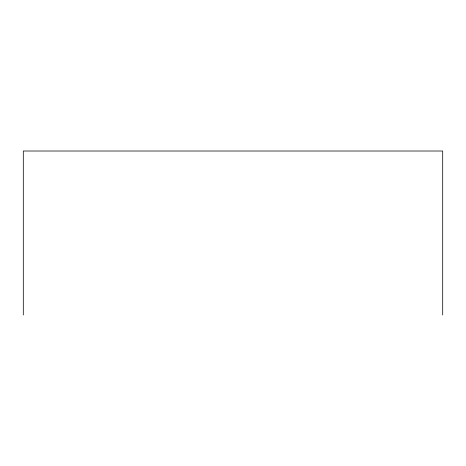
<?xml version="1.0" encoding="UTF-8"?>
<svg xmlns="http://www.w3.org/2000/svg" width="466" height="466" viewBox="0 0 466 466"><rect width="100%" height="100%" fill="white"/><g stroke="black" fill="none" stroke-linecap="round" stroke-linejoin="round"><path stroke-width="0.7" d="M442.7 314.987L442.7 151.013L23.3 151.013L23.3 314.987"/></g></svg>
